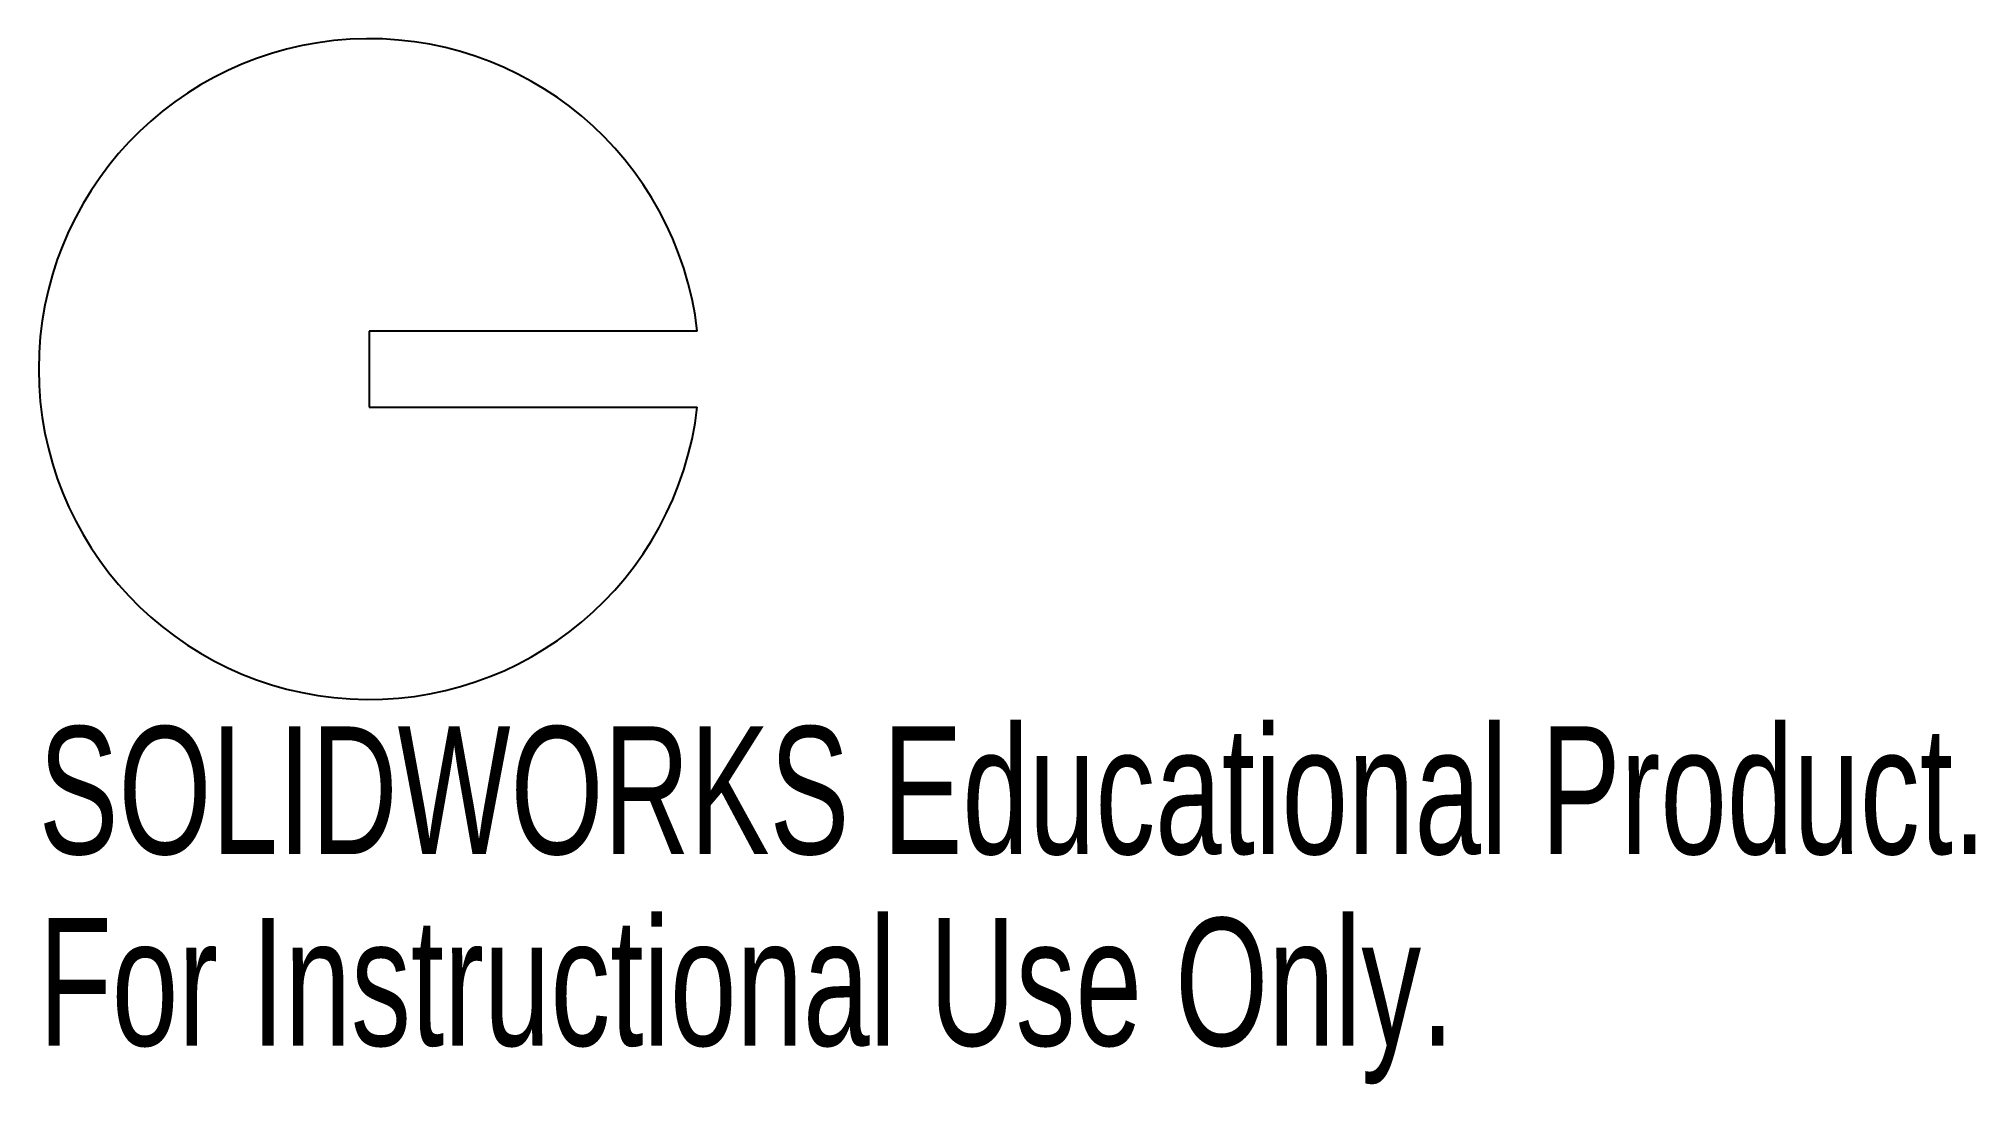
# Model space of a CAD drawing. Header units: millimetres. Extents: x -12.5 to 60.8, y -27.1 to 12.5.
import ezdxf

# ---------------------------------------------------------------- set-up
doc = ezdxf.new("R2010")
doc.units = ezdxf.units.MM
doc.styles.add('SLDTEXTSTYLE0', font='TXT', dxfattribs={"width": 0.7})

msp = doc.modelspace()

# ---------------------------------------------------------------- linework, layer by layer
at = {"color": 7, "linetype": 'Continuous', "lineweight": 25}
for p, q in [((0, 1.435), (0, -1.435)), ((12.417, 1.435), (0, 1.435)), ((0, -1.435), (12.417, -1.435))]:
    msp.add_line(p, q, dxfattribs=at)
msp.add_arc((0, 0), 12.5, 6.59209, 353.40791, dxfattribs=at)

# ---------------------------------------------------------------- texts
at = {"color": 7, "linetype": 'Continuous', "char_height": 4.83362, "attachment_point": 1, "style": 'SLDTEXTSTYLE0'}
for s, insert in [('SOLIDWORKS Educational Product.', (-12.5, -13.52)), ('For Instructional Use Only.', (-12.5, -20.77))]:
    msp.add_mtext(s, dxfattribs=dict(at, insert=insert))

doc.saveas('drawing.dxf')
